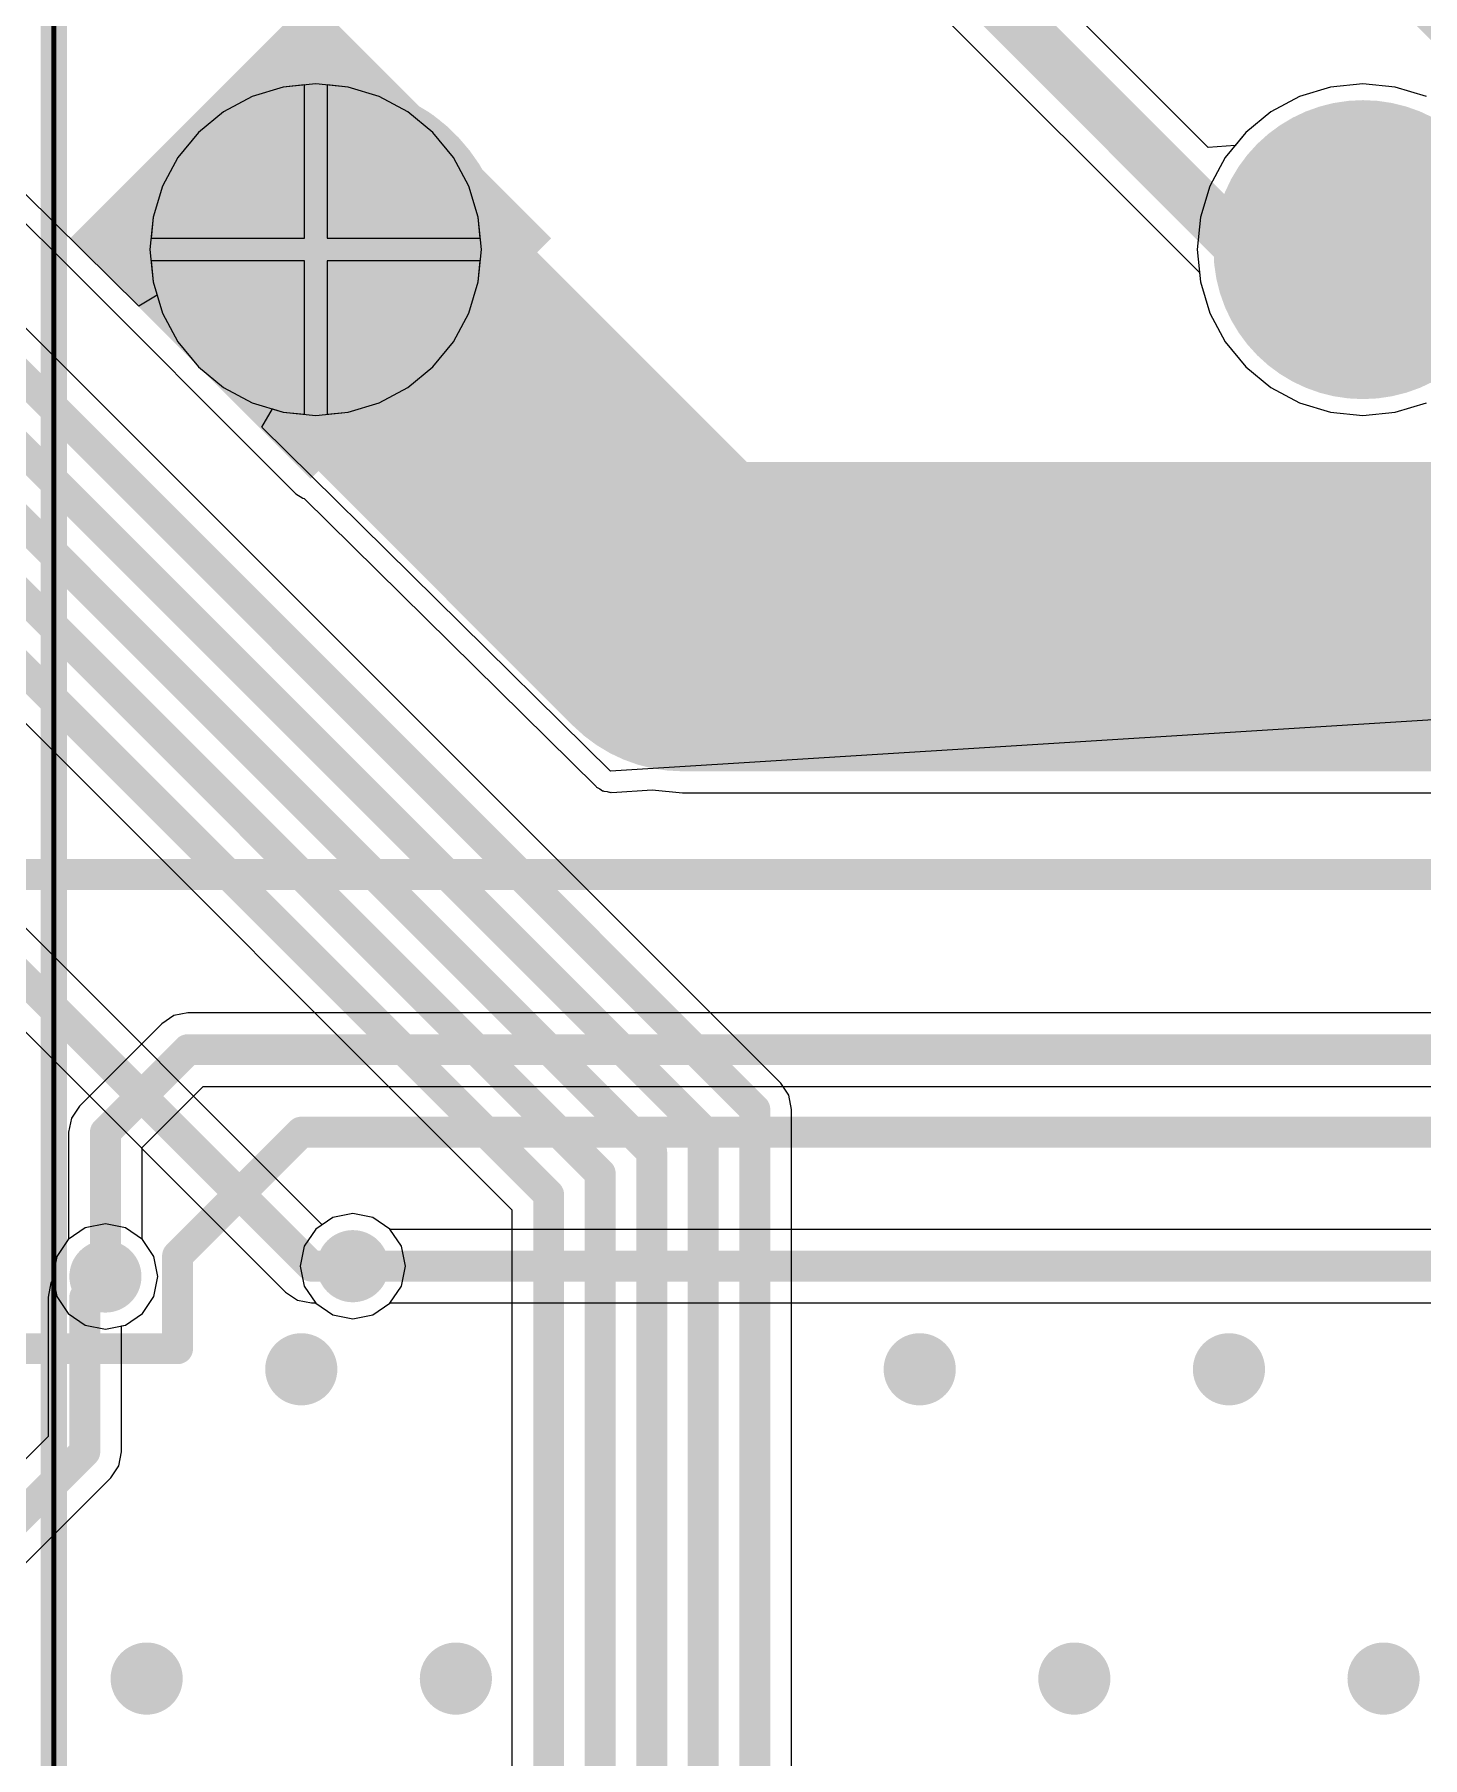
# Model space of a CAD drawing. Header units: millimetres. Extents: x 59 to 152, y 30 to 146.
# Drawn here: x 74.41 to 87.88, y 64.23 to 80.95 of the extents above; entities that cross this region are included whole.
import ezdxf

# ---------------------------------------------------------------- set-up
doc = ezdxf.new("R2010")
doc.units = ezdxf.units.MM
for name, color, linetype in [('BottomLayer', 5, 'Continuous'), ('BottomSolder', 6, 'Continuous'), ('Mechanical1', 6, 'Continuous'), ('Mechanical15', 56, 'Continuous'), ('Mechanical2', 216, 'Continuous'), ('MultiLayer', 9, 'Continuous'), ('PadHoleLayer', 156, 'Continuous'), ('TopLayer', 1, 'Continuous'), ('TopOverlay', 2, 'Continuous'), ('TopSolder', 216, 'Continuous'), ('ViaHoleLayer', 16, 'Continuous')]:
    doc.layers.add(name, color=color, linetype=linetype)

# ---------------------------------------------------------------- blocks, each defined once
blk = doc.blocks.new('DCDC_1_1_237')
at = {"layer": 'BottomLayer', "const_width": 1.4}
for points in [[(9.46, 10.16, 1), (10.86, 10.16, 1)], [(9.46, 0, 1), (10.86, 0, 1)]]:
    blk.add_lwpolyline(points, format="xyb", close=True, dxfattribs=at)
at = {"layer": 'BottomSolder', "const_width": 1.45}
for points in [[(9.435, 10.16, 1), (10.885, 10.16, 1)], [(9.435, 0, 1), (10.885, 0, 1)]]:
    blk.add_lwpolyline(points, format="xyb", close=True, dxfattribs=at)
at = {"layer": 'Mechanical1', "const_width": 0.05}
blk.add_lwpolyline([(-12.7, 12.7), (12.7, 12.7)], dxfattribs=at)
at = {"layer": 'Mechanical15', "const_width": 0.05}
blk.add_lwpolyline([(-12.7, 12.7), (12.7, 12.7)], dxfattribs=at)
at = {"layer": 'Mechanical2', "const_width": 0.05}
blk.add_lwpolyline([(-12.7, 12.7), (12.7, 12.7)], dxfattribs=at)
at = {"layer": 'MultiLayer', "const_width": 1.4}
for points in [[(9.46, 10.16, 1), (10.86, 10.16, 1)], [(9.46, 0, 1), (10.86, 0, 1)]]:
    blk.add_lwpolyline(points, format="xyb", close=True, dxfattribs=at)
at = {"layer": 'PadHoleLayer', "const_width": 0.75}
for points in [[(9.785, 10.16, 1), (10.535, 10.16, 1)], [(9.785, 0, 1), (10.535, 0, 1)]]:
    blk.add_lwpolyline(points, format="xyb", close=True, dxfattribs=at)
at = {"layer": 'TopLayer', "const_width": 1.4}
for points in [[(9.46, 10.16, 1), (10.86, 10.16, 1)], [(9.46, 0, 1), (10.86, 0, 1)]]:
    blk.add_lwpolyline(points, format="xyb", close=True, dxfattribs=at)
at = {"layer": 'TopOverlay', "const_width": 0.254}
blk.add_lwpolyline([(-12.7, 12.7), (12.7, 12.7)], dxfattribs=at)
at = {"layer": 'TopSolder', "const_width": 1.45}
for points in [[(9.435, 10.16, 1), (10.885, 10.16, 1)], [(9.435, 0, 1), (10.885, 0, 1)]]:
    blk.add_lwpolyline(points, format="xyb", close=True, dxfattribs=at)

msp = doc.modelspace()

# ---------------------------------------------------------------- linework, layer by layer
at = {"layer": 'BottomLayer'}
for p, q in [((76.826, 80.437), (76.525, 80.345)), ((77.14, 80.468), (76.826, 80.437)), ((77.454, 80.437), (77.14, 80.468)), ((77.755, 80.345), (77.454, 80.437)), ((86.986, 80.437), (86.685, 80.345)), ((87.3, 80.468), (86.986, 80.437)), ((87.614, 80.437), (87.3, 80.468)), ((87.915, 80.345), (87.614, 80.437)), ((76.525, 80.345), (76.247, 80.197)), ((78.033, 80.197), (77.755, 80.345)), ((86.685, 80.345), (86.407, 80.197)), ((76.247, 80.197), (76.003, 79.997)), ((78.277, 79.997), (78.033, 80.197)), ((86.407, 80.197), (86.163, 79.997)), ((76.003, 79.997), (75.803, 79.753)), ((78.477, 79.753), (78.277, 79.997)), ((86.163, 79.997), (85.963, 79.753)), ((75.803, 79.753), (75.655, 79.475)), ((78.625, 79.475), (78.477, 79.753)), ((85.963, 79.753), (85.815, 79.475)), ((75.655, 79.475), (75.563, 79.174)), ((78.717, 79.174), (78.625, 79.475)), ((85.815, 79.475), (85.723, 79.174)), ((81.652, 70.774), (73.057, 79.369)), ((75.563, 79.174), (75.532, 78.86)), ((78.748, 78.86), (78.717, 79.174)), ((85.723, 79.174), (85.692, 78.86)), ((75.532, 78.86), (75.563, 78.546)), ((78.717, 78.546), (78.748, 78.86)), ((85.692, 78.86), (85.723, 78.546)), ((77.202, 69.402), (68.052, 78.552)), ((75.563, 78.546), (75.655, 78.245)), ((78.625, 78.245), (78.717, 78.546)), ((85.723, 78.546), (85.815, 78.245)), ((75.655, 78.245), (75.803, 77.967)), ((78.477, 77.967), (78.625, 78.245)), ((85.815, 78.245), (85.963, 77.967)), ((70.448, 78.141), (79.043, 69.545)), ((67.652, 77.943), (76.848, 68.748)), ((75.803, 77.967), (76.003, 77.723)), ((78.277, 77.723), (78.477, 77.967)), ((85.963, 77.967), (86.163, 77.723)), ((76.003, 77.723), (76.247, 77.523)), ((78.033, 77.523), (78.277, 77.723)), ((86.163, 77.723), (86.407, 77.523)), ((76.247, 77.523), (76.525, 77.375)), ((77.755, 77.375), (78.033, 77.523)), ((86.407, 77.523), (86.685, 77.375)), ((76.525, 77.375), (76.826, 77.283)), ((76.826, 77.283), (77.14, 77.252)), ((77.14, 77.252), (77.454, 77.283)), ((77.454, 77.283), (77.755, 77.375)), ((86.685, 77.375), (86.986, 77.283)), ((86.986, 77.283), (87.3, 77.252)), ((87.3, 77.252), (87.614, 77.283)), ((87.614, 77.283), (87.915, 77.375)), ((81.73, 70.658), (81.652, 70.774)), ((81.757, 70.521), (81.73, 70.658)), ((81.757, 58.248), (81.757, 70.521)), ((79.043, 69.545), (79.043, 52.2)), ((74.905, 69.371), (74.74, 69.26)), ((75.1, 69.41), (74.905, 69.371)), ((75.295, 69.371), (75.1, 69.41)), ((75.46, 69.26), (75.295, 69.371)), ((77.305, 69.471), (77.202, 69.402)), ((77.5, 69.51), (77.305, 69.471)), ((77.695, 69.471), (77.5, 69.51)), ((77.86, 69.36), (77.695, 69.471)), ((77.971, 69.195), (77.86, 69.36)), ((74.74, 69.26), (74.629, 69.095)), ((75.571, 69.095), (75.46, 69.26)), ((78.01, 69), (77.971, 69.195)), ((74.629, 69.095), (74.59, 68.9)), ((75.61, 68.9), (75.571, 69.095)), ((74.595, 68.874), (74.57, 68.837)), ((74.59, 68.9), (74.595, 68.874)), ((75.571, 68.705), (75.61, 68.9)), ((77.971, 68.805), (78.01, 69)), ((74.57, 68.837), (74.543, 68.7)), ((74.543, 68.7), (74.543, 67.348)), ((75.46, 68.54), (75.571, 68.705)), ((76.848, 68.748), (76.963, 68.67)), ((77.86, 68.64), (77.971, 68.805)), ((75.295, 68.429), (75.46, 68.54)), ((76.963, 68.67), (77.1, 68.643)), ((77.1, 68.643), (77.137, 68.643)), ((77.137, 68.643), (77.14, 68.64)), ((77.14, 68.64), (77.305, 68.529)), ((77.305, 68.529), (77.5, 68.49)), ((77.5, 68.49), (77.695, 68.529)), ((77.695, 68.529), (77.86, 68.64)), ((75.257, 68.421), (75.295, 68.429)), ((75.257, 67.2), (75.257, 68.421)), ((74.543, 67.348), (73.799, 66.604)), ((75.23, 67.063), (75.257, 67.2)), ((75.152, 66.948), (75.23, 67.063)), ((73.652, 65.448), (75.152, 66.948))]:
    msp.add_line(p, q, dxfattribs=at)
for points, const_width in [([(87.45, 83.522), (90.5, 80.472)], 3), ([(72.7, 79.221), (81.4, 70.521)], 0.3), ([(72.2, 79.014), (80.9, 70.314)], 0.3), ([(71.7, 78.807), (80.4, 70.107)], 0.3), ([(71.2, 78.6), (79.9, 69.9)], 0.3), ([(67.8, 78.3), (77.1, 69)], 0.3), ([(70.7, 78.393), (79.4, 69.693)], 0.3), ([(81.4, 58.1), (81.4, 70.521)], 0.3), ([(80.9, 57.893), (80.9, 70.314)], 0.3), ([(80.4, 57.5), (80.4, 70.107)], 0.3), ([(79.9, 55), (79.9, 69.9)], 0.3), ([(79.4, 52.2), (79.4, 69.693)], 0.3), ([(74.9, 68.7), (75.1, 68.9)], 0.3), ([(77.1, 69), (77.5, 69)], 0.3), ([(74.9, 67.2), (74.9, 68.7)], 0.3), ([(73.4, 65.7), (74.9, 67.2)], 0.3), ([(88.86, 62.64), (90.5, 64.28)], 3)]:
    msp.add_lwpolyline(points, dxfattribs=dict(at, const_width=const_width))
for points, const_width in [([(81.325, 70.521, 1), (81.475, 70.521, 1)], 0.15), ([(81.325, 70.521, 1), (81.475, 70.521, 1)], 0.15), ([(80.825, 70.314, 1), (80.975, 70.314, 1)], 0.15), ([(80.825, 70.314, 1), (80.975, 70.314, 1)], 0.15), ([(80.325, 70.107, 1), (80.475, 70.107, 1)], 0.15), ([(80.325, 70.107, 1), (80.475, 70.107, 1)], 0.15), ([(79.825, 69.9, 1), (79.975, 69.9, 1)], 0.15), ([(79.825, 69.9, 1), (79.975, 69.9, 1)], 0.15), ([(79.325, 69.693, 1), (79.475, 69.693, 1)], 0.15), ([(79.325, 69.693, 1), (79.475, 69.693, 1)], 0.15), ([(74.95, 68.9, 1), (75.25, 68.9, 1)], 0.3), ([(77.35, 69, 1), (77.65, 69, 1)], 0.3), ([(75.025, 68.9, 1), (75.175, 68.9, 1)], 0.15), ([(77.025, 69, 1), (77.175, 69, 1)], 0.15), ([(77.025, 69, 1), (77.175, 69, 1)], 0.15), ([(77.425, 69, 1), (77.575, 69, 1)], 0.15), ([(74.825, 68.7, 1), (74.975, 68.7, 1)], 0.15), ([(74.825, 68.7, 1), (74.975, 68.7, 1)], 0.15), ([(76.85, 68, 1), (77.15, 68, 1)], 0.3), ([(82.85, 68, 1), (83.15, 68, 1)], 0.3), ([(85.85, 68, 1), (86.15, 68, 1)], 0.3), ([(74.825, 67.2, 1), (74.975, 67.2, 1)], 0.15), ([(74.825, 67.2, 1), (74.975, 67.2, 1)], 0.15), ([(75.35, 65, 1), (75.65, 65, 1)], 0.3), ([(78.35, 65, 1), (78.65, 65, 1)], 0.3), ([(84.35, 65, 1), (84.65, 65, 1)], 0.3), ([(87.35, 65, 1), (87.65, 65, 1)], 0.3)]:
    msp.add_lwpolyline(points, format="xyb", close=True, dxfattribs=dict(at, const_width=const_width))
at = {"layer": 'BottomSolder', "const_width": 0.35}
for points in [[(74.925, 68.9, 1), (75.275, 68.9, 1)], [(77.325, 69, 1), (77.675, 69, 1)], [(76.825, 68, 1), (77.175, 68, 1)], [(82.825, 68, 1), (83.175, 68, 1)], [(85.825, 68, 1), (86.175, 68, 1)], [(75.325, 65, 1), (75.675, 65, 1)], [(78.325, 65, 1), (78.675, 65, 1)], [(84.325, 65, 1), (84.675, 65, 1)], [(87.325, 65, 1), (87.675, 65, 1)]]:
    msp.add_lwpolyline(points, format="xyb", close=True, dxfattribs=at)
at = {"layer": 'MultiLayer', "const_width": 0.3}
for points in [[(74.95, 68.9, 1), (75.25, 68.9, 1)], [(77.35, 69, 1), (77.65, 69, 1)], [(76.85, 68, 1), (77.15, 68, 1)], [(82.85, 68, 1), (83.15, 68, 1)], [(85.85, 68, 1), (86.15, 68, 1)], [(75.35, 65, 1), (75.65, 65, 1)], [(78.35, 65, 1), (78.65, 65, 1)], [(84.35, 65, 1), (84.65, 65, 1)], [(87.35, 65, 1), (87.65, 65, 1)]]:
    msp.add_lwpolyline(points, format="xyb", close=True, dxfattribs=at)
at = {"layer": 'TopLayer'}
for p, q in [((85.799, 79.85), (82.588, 83.061)), ((81.501, 82.851), (85.714, 78.637)), ((75.425, 78.312), (72.757, 80.944)), ((72.941, 80.476), (74.615, 78.825)), ((76.826, 80.437), (76.525, 80.345)), ((77.03, 80.457), (76.826, 80.437)), ((77.03, 78.97), (77.03, 80.457)), ((77.454, 80.437), (77.25, 80.457)), ((77.25, 80.457), (77.25, 78.97)), ((77.755, 80.345), (77.454, 80.437)), ((86.986, 80.437), (86.685, 80.345)), ((87.3, 80.468), (86.986, 80.437)), ((87.614, 80.437), (87.3, 80.468)), ((87.915, 80.345), (87.614, 80.437)), ((76.525, 80.345), (76.247, 80.197)), ((78.033, 80.197), (77.755, 80.345)), ((86.685, 80.345), (86.407, 80.197)), ((76.247, 80.197), (76.003, 79.997)), ((78.277, 79.997), (78.033, 80.197)), ((86.407, 80.197), (86.163, 79.997)), ((76.003, 79.997), (75.803, 79.753)), ((78.477, 79.753), (78.277, 79.997)), ((86.163, 79.997), (86.06, 79.871)), ((75.803, 79.753), (75.655, 79.475)), ((78.625, 79.475), (78.477, 79.753)), ((86.06, 79.871), (85.799, 79.85)), ((75.655, 79.475), (75.563, 79.174)), ((78.717, 79.174), (78.625, 79.475)), ((75.563, 79.174), (75.543, 78.97)), ((78.737, 78.97), (78.717, 79.174)), ((75.543, 78.97), (77.03, 78.97)), ((77.25, 78.97), (78.737, 78.97)), ((74.615, 78.825), (76.947, 76.492)), ((77.03, 78.75), (75.543, 78.75)), ((75.543, 78.75), (75.563, 78.546)), ((77.03, 77.263), (77.03, 78.75)), ((78.737, 78.75), (77.25, 78.75)), ((77.25, 78.75), (77.25, 77.263)), ((78.717, 78.546), (78.737, 78.75)), ((85.714, 78.637), (85.723, 78.546)), ((75.602, 78.419), (75.425, 78.312)), ((75.563, 78.546), (75.602, 78.419)), ((78.625, 78.245), (78.717, 78.546)), ((85.723, 78.546), (85.815, 78.245)), ((78.477, 77.967), (78.625, 78.245)), ((85.815, 78.245), (85.963, 77.967)), ((78.277, 77.723), (78.477, 77.967)), ((85.963, 77.967), (86.163, 77.723)), ((78.033, 77.523), (78.277, 77.723)), ((86.163, 77.723), (86.407, 77.523)), ((77.755, 77.375), (78.033, 77.523)), ((86.407, 77.523), (86.685, 77.375)), ((76.616, 77.138), (76.721, 77.315)), ((76.721, 77.315), (76.826, 77.283)), ((76.826, 77.283), (77.03, 77.263)), ((77.25, 77.263), (77.454, 77.283)), ((77.454, 77.283), (77.755, 77.375)), ((86.685, 77.375), (86.986, 77.283)), ((86.986, 77.283), (87.3, 77.252)), ((87.3, 77.252), (87.614, 77.283)), ((87.614, 77.283), (87.915, 77.375)), ((80, 73.8), (76.616, 77.138)), ((76.947, 76.492), (77.014, 76.448)), ((77.014, 76.448), (77.027, 76.445)), ((77.027, 76.445), (79.857, 73.655)), ((89.6, 74.4), (80, 73.8)), ((79.857, 73.655), (79.862, 73.652)), ((79.862, 73.652), (79.865, 73.647)), ((79.865, 73.647), (79.895, 73.63)), ((79.895, 73.63), (79.923, 73.611)), ((79.923, 73.611), (79.929, 73.61)), ((79.929, 73.61), (79.934, 73.607)), ((79.934, 73.607), (79.968, 73.603)), ((79.968, 73.603), (80.001, 73.596)), ((80.001, 73.596), (80.007, 73.597)), ((80.007, 73.597), (80.013, 73.596)), ((80.013, 73.596), (80.404, 73.621)), ((80.404, 73.621), (80.7, 73.592)), ((80.7, 73.592), (89.5, 73.592)), ((75.763, 71.43), (75.648, 71.352)), ((75.9, 71.457), (75.763, 71.43)), ((103.752, 71.457), (75.9, 71.457)), ((75.648, 71.352), (74.848, 70.552)), ((75.457, 70.152), (76.048, 70.743)), ((76.048, 70.743), (103.9, 70.743)), ((74.848, 70.552), (74.77, 70.437)), ((74.77, 70.437), (74.743, 70.3)), ((74.743, 70.3), (74.743, 69.263)), ((75.457, 69.263), (75.457, 70.152)), ((77.14, 69.36), (77.029, 69.195)), ((77.305, 69.471), (77.14, 69.36)), ((77.5, 69.51), (77.305, 69.471)), ((77.695, 69.471), (77.5, 69.51)), ((77.86, 69.36), (77.695, 69.471)), ((77.863, 69.357), (77.86, 69.36)), ((74.74, 69.26), (74.629, 69.095)), ((74.743, 69.263), (74.74, 69.26)), ((75.46, 69.26), (75.457, 69.263)), ((75.571, 69.095), (75.46, 69.26)), ((77.029, 69.195), (76.99, 69)), ((122.452, 69.357), (77.863, 69.357)), ((74.629, 69.095), (74.59, 68.9)), ((75.61, 68.9), (75.571, 69.095)), ((74.59, 68.9), (74.629, 68.705)), ((75.571, 68.705), (75.61, 68.9)), ((76.99, 69), (77.029, 68.805)), ((74.629, 68.705), (74.74, 68.54)), ((75.46, 68.54), (75.571, 68.705)), ((77.029, 68.805), (77.14, 68.64)), ((74.74, 68.54), (74.905, 68.429)), ((75.295, 68.429), (75.46, 68.54)), ((77.14, 68.64), (77.305, 68.529)), ((77.305, 68.529), (77.5, 68.49)), ((77.5, 68.49), (77.695, 68.529)), ((77.695, 68.529), (77.86, 68.64)), ((77.86, 68.64), (77.863, 68.643)), ((77.863, 68.643), (122.6, 68.643)), ((74.905, 68.429), (75.1, 68.39)), ((75.1, 68.39), (75.295, 68.429))]:
    msp.add_line(p, q, dxfattribs=at)
for points, const_width in [([(81.825, 83.175), (86.14, 78.86)], 0.5), ([(77.14, 78.86), (77.494, 78.506)], 3), ([(77.494, 78.506), (77.604, 78.396)], 3), ([(77.604, 78.396), (80.7, 75.3)], 3), ([(86.14, 78.86), (87.3, 78.86)], 0.5), ([(80.7, 75.3), (89.5, 75.3)], 3), ([(74.2, 72.8), (104.7, 72.8)], 0.3), ([(75.1, 70.3), (75.9, 71.1)], 0.3), ([(75.9, 71.1), (103.9, 71.1)], 0.3), ([(75.1, 68.9), (75.1, 70.3)], 0.3), ([(75.8, 69.1), (77, 70.3)], 0.3), ([(77, 70.3), (120.162, 70.3)], 0.3), ([(75.8, 68.2), (75.8, 69.1)], 0.3), ([(77.5, 69), (122.6, 69)], 0.3), ([(73.8, 68.2), (75.8, 68.2)], 0.3)]:
    msp.add_lwpolyline(points, dxfattribs=dict(at, const_width=const_width))
for points, const_width in [([(77.544, 79.154, -0.239846), (77.75, 78.75)], 2.5), ([(76.846, 78.456, -1.169807), (77.544, 79.154)], 2), ([(77.544, 79.154, -0.15861), (77.64, 78.86)], 2), ([(77.75, 78.75, -0.198912), (77.604, 78.396)], 2.5), ([(77.494, 78.506, -0.369169), (76.846, 78.456)], 2)]:
    msp.add_lwpolyline(points, format="xyb", dxfattribs=dict(at, const_width=const_width))
for points, const_width in [([(76.919, 79.154, 1), (78.169, 79.154, 1)], 1.25), ([(76.39, 78.86, 1), (77.89, 78.86, 1)], 1.5), ([(77.044, 79.154, 1), (78.044, 79.154, 1)], 1), ([(77.044, 79.154, 1), (78.044, 79.154, 1)], 1), ([(76.744, 78.506, 1), (78.244, 78.506, 1)], 1.5), ([(76.744, 78.506, 1), (78.244, 78.506, 1)], 1.5), ([(76.854, 78.396, 1), (78.354, 78.396, 1)], 1.5), ([(76.854, 78.396, 1), (78.354, 78.396, 1)], 1.5), ([(77.125, 78.75, 1), (78.375, 78.75, 1)], 1.25), ([(77.125, 78.75, 1), (78.375, 78.75, 1)], 1.25), ([(77.14, 78.86, 1), (78.14, 78.86, 1)], 1), ([(76.979, 78.396, 1), (78.229, 78.396, 1)], 1.25), ([(76.346, 78.456, 1), (77.346, 78.456, 1)], 1), ([(76.346, 78.456, 1), (77.346, 78.456, 1)], 1), ([(76.994, 78.506, 1), (77.994, 78.506, 1)], 1), ([(86.015, 78.86, 1), (86.265, 78.86, 1)], 0.25), ([(86.015, 78.86, 1), (86.265, 78.86, 1)], 0.25), ([(87.175, 78.86, 1), (87.425, 78.86, 1)], 0.25), ([(79.95, 75.3, 1), (81.45, 75.3, 1)], 1.5), ([(79.95, 75.3, 1), (81.45, 75.3, 1)], 1.5), ([(75.825, 71.1, 1), (75.975, 71.1, 1)], 0.15), ([(75.825, 71.1, 1), (75.975, 71.1, 1)], 0.15), ([(75.025, 70.3, 1), (75.175, 70.3, 1)], 0.15), ([(75.025, 70.3, 1), (75.175, 70.3, 1)], 0.15), ([(76.925, 70.3, 1), (77.075, 70.3, 1)], 0.15), ([(76.925, 70.3, 1), (77.075, 70.3, 1)], 0.15), ([(74.95, 68.9, 1), (75.25, 68.9, 1)], 0.3), ([(75.725, 69.1, 1), (75.875, 69.1, 1)], 0.15), ([(75.725, 69.1, 1), (75.875, 69.1, 1)], 0.15), ([(77.35, 69, 1), (77.65, 69, 1)], 0.3), ([(75.025, 68.9, 1), (75.175, 68.9, 1)], 0.15), ([(77.425, 69, 1), (77.575, 69, 1)], 0.15), ([(75.725, 68.2, 1), (75.875, 68.2, 1)], 0.15), ([(75.725, 68.2, 1), (75.875, 68.2, 1)], 0.15), ([(76.85, 68, 1), (77.15, 68, 1)], 0.3), ([(82.85, 68, 1), (83.15, 68, 1)], 0.3), ([(85.85, 68, 1), (86.15, 68, 1)], 0.3), ([(75.35, 65, 1), (75.65, 65, 1)], 0.3), ([(78.35, 65, 1), (78.65, 65, 1)], 0.3), ([(84.35, 65, 1), (84.65, 65, 1)], 0.3), ([(87.35, 65, 1), (87.65, 65, 1)], 0.3)]:
    msp.add_lwpolyline(points, format="xyb", close=True, dxfattribs=dict(at, const_width=const_width))
msp.add_solid([(74.758, 78.97), (77.092, 76.637), (77.092, 81.303), (79.425, 78.97)], dxfattribs=at)
at = {"layer": 'TopSolder', "const_width": 0.35}
for points in [[(74.925, 68.9, 1), (75.275, 68.9, 1)], [(77.325, 69, 1), (77.675, 69, 1)], [(76.825, 68, 1), (77.175, 68, 1)], [(82.825, 68, 1), (83.175, 68, 1)], [(85.825, 68, 1), (86.175, 68, 1)], [(75.325, 65, 1), (75.675, 65, 1)], [(78.325, 65, 1), (78.675, 65, 1)], [(84.325, 65, 1), (84.675, 65, 1)], [(87.325, 65, 1), (87.675, 65, 1)]]:
    msp.add_lwpolyline(points, format="xyb", close=True, dxfattribs=at)
at = {"layer": 'ViaHoleLayer', "const_width": 0.15}
for points in [[(75.025, 68.9, 1), (75.175, 68.9, 1)], [(77.425, 69, 1), (77.575, 69, 1)], [(76.925, 68, 1), (77.075, 68, 1)], [(82.925, 68, 1), (83.075, 68, 1)], [(85.925, 68, 1), (86.075, 68, 1)], [(75.425, 65, 1), (75.575, 65, 1)], [(78.425, 65, 1), (78.575, 65, 1)], [(84.425, 65, 1), (84.575, 65, 1)], [(87.425, 65, 1), (87.575, 65, 1)]]:
    msp.add_lwpolyline(points, format="xyb", close=True, dxfattribs=at)

# ---------------------------------------------------------------- block references
at = {"rotation": 90}
msp.add_blockref('DCDC_1_1_237', (87.3, 68.7), dxfattribs=at)

doc.saveas('drawing.dxf')
